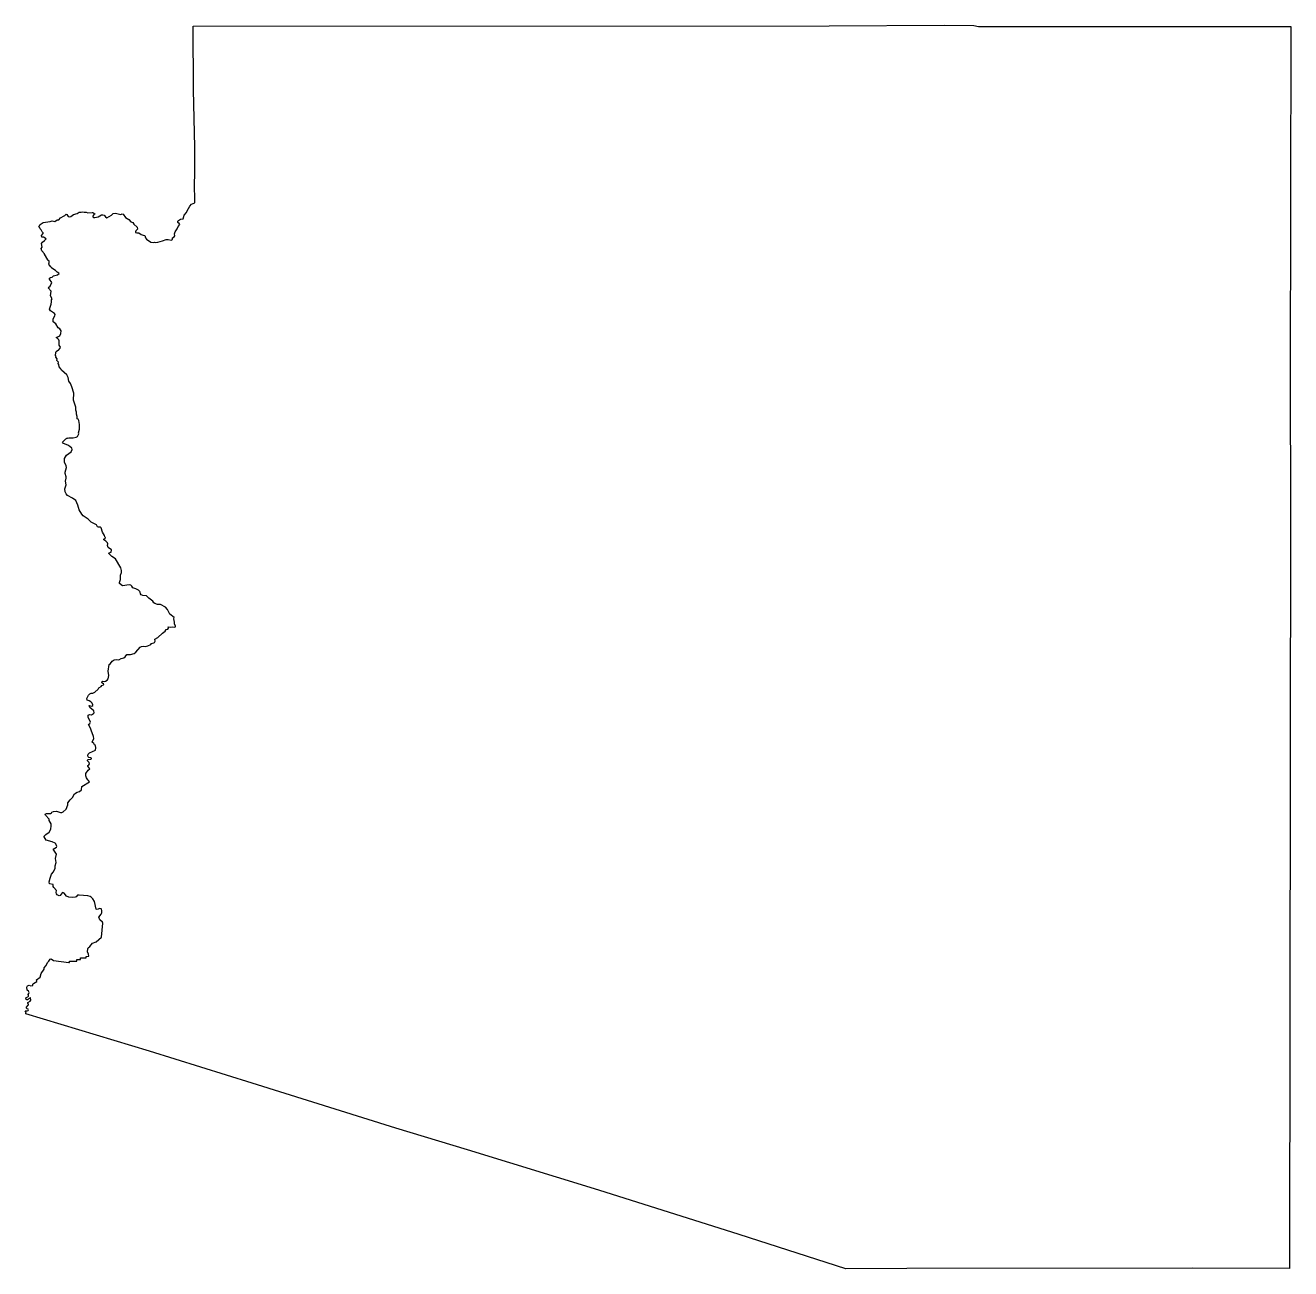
# Model space of a CAD drawing. Header units: inches. Extents: x -114.82 to -109.05, y 31.33 to 37.
import ezdxf

# ---------------------------------------------------------------- set-up
doc = ezdxf.new("R2010")
doc.units = ezdxf.units.IN
doc.header["$MEASUREMENT"] = 0

msp = doc.modelspace()

# ---------------------------------------------------------------- linework, layer by layer
msp.add_lwpolyline([(-114.5165, 33.0276), (-114.5201, 33.03), (-114.5311, 33.0324), (-114.5717, 33.0366), (-114.5783, 33.0354), (-114.5848, 33.0282), (-114.5898, 33.0262), (-114.601, 33.0254), (-114.6188, 33.0272), (-114.6283, 33.0311), (-114.6396, 33.0453), (-114.646, 33.0489), (-114.649, 33.0468), (-114.6578, 33.0338), (-114.6623, 33.0327), (-114.6708, 33.038), (-114.6737, 33.0419), (-114.6751, 33.0475), (-114.6743, 33.0572), (-114.687, 33.071), (-114.6891, 33.0761), (-114.689, 33.084), (-114.7065, 33.0882), (-114.7079, 33.0974), (-114.7037, 33.1138), (-114.6969, 33.1311), (-114.6874, 33.142), (-114.6799, 33.1591), (-114.6809, 33.1691), (-114.6754, 33.1855), (-114.6787, 33.2034), (-114.6736, 33.2231), (-114.6895, 33.2464), (-114.6745, 33.2556), (-114.6721, 33.2585), (-114.677, 33.2702), (-114.6805, 33.2736), (-114.6944, 33.2798), (-114.7217, 33.287), (-114.7312, 33.3024), (-114.7299, 33.3057), (-114.7236, 33.3121), (-114.7079, 33.3233), (-114.7009, 33.337), (-114.698, 33.3524), (-114.6991, 33.3611), (-114.7073, 33.3766), (-114.7073, 33.3825), (-114.7242, 33.4004), (-114.7253, 33.405), (-114.7201, 33.4079), (-114.7018, 33.4084), (-114.6977, 33.4109), (-114.6957, 33.4151), (-114.6879, 33.4179), (-114.6737, 33.4192), (-114.6567, 33.4128), (-114.6495, 33.4136), (-114.6433, 33.4167), (-114.6296, 33.4281), (-114.6223, 33.4476), (-114.6229, 33.4566), (-114.6125, 33.4708), (-114.6017, 33.4814), (-114.5924, 33.4987), (-114.5805, 33.5065), (-114.5695, 33.5092), (-114.561, 33.5167), (-114.5589, 33.5318), (-114.5242, 33.5531), (-114.5282, 33.5593), (-114.5316, 33.5617), (-114.5368, 33.571), (-114.5403, 33.5806), (-114.5406, 33.5914), (-114.5292, 33.6067), (-114.5218, 33.6125), (-114.5312, 33.6239), (-114.531, 33.6282), (-114.5264, 33.6303), (-114.5238, 33.6347), (-114.5254, 33.6407), (-114.5332, 33.6484), (-114.5332, 33.6517), (-114.5306, 33.6545), (-114.5183, 33.6559), (-114.5146, 33.658), (-114.5141, 33.6602), (-114.5171, 33.6629), (-114.5264, 33.6639), (-114.5303, 33.6668), (-114.5321, 33.6697), (-114.5315, 33.6751), (-114.5303, 33.6792), (-114.524, 33.6859), (-114.4965, 33.6969), (-114.4942, 33.7079), (-114.4966, 33.7192), (-114.5008, 33.7222), (-114.5042, 33.7281), (-114.5123, 33.7342), (-114.5045, 33.751), (-114.5049, 33.7605), (-114.5167, 33.7883), (-114.5189, 33.7973), (-114.528, 33.815), (-114.5227, 33.819), (-114.52, 33.8254), (-114.5296, 33.8481), (-114.5299, 33.8576), (-114.5243, 33.8601), (-114.5147, 33.8586), (-114.5056, 33.8643), (-114.503, 33.868), (-114.5043, 33.8769), (-114.5228, 33.8926), (-114.5259, 33.901), (-114.5137, 33.898), (-114.5087, 33.9006), (-114.5079, 33.9038), (-114.5115, 33.9111), (-114.5184, 33.9175), (-114.5254, 33.9223), (-114.535, 33.9257), (-114.5357, 33.9336), (-114.5287, 33.9478), (-114.5227, 33.955), (-114.5159, 33.9581), (-114.5087, 33.9575), (-114.4999, 33.9618), (-114.4848, 33.9755), (-114.4815, 33.9813), (-114.4711, 33.988), (-114.4679, 33.9929), (-114.4593, 33.9947), (-114.458, 33.9972), (-114.4592, 34), (-114.4673, 34.0052), (-114.4659, 34.011), (-114.4633, 34.0123), (-114.4548, 34.011), (-114.4502, 34.0126), (-114.4438, 34.0162), (-114.4383, 34.0226), (-114.4349, 34.0378), (-114.4393, 34.0579), (-114.4342, 34.0874), (-114.428, 34.0928), (-114.4205, 34.1035), (-114.4117, 34.11), (-114.4013, 34.1116), (-114.3906, 34.1101), (-114.3792, 34.116), (-114.3665, 34.1186), (-114.3604, 34.1236), (-114.353, 34.1331), (-114.3481, 34.1345), (-114.3361, 34.134), (-114.3208, 34.1386), (-114.3122, 34.1448), (-114.2928, 34.1667), (-114.2873, 34.1705), (-114.2753, 34.1721), (-114.2685, 34.1702), (-114.257, 34.1728), (-114.2444, 34.1794), (-114.2407, 34.1832), (-114.2297, 34.1869), (-114.227, 34.1889), (-114.2249, 34.1939), (-114.2252, 34.2036), (-114.2118, 34.2115), (-114.1909, 34.2309), (-114.1781, 34.24), (-114.1746, 34.2473), (-114.1661, 34.25), (-114.1639, 34.2533), (-114.1646, 34.2597), (-114.1533, 34.2583), (-114.1448, 34.2596), (-114.1355, 34.2579), (-114.1315, 34.2604), (-114.1312, 34.2627), (-114.1367, 34.2744), (-114.1361, 34.2808), (-114.1395, 34.2958), (-114.1383, 34.3032), (-114.1572, 34.3179), (-114.1688, 34.3395), (-114.1769, 34.3493), (-114.1995, 34.3614), (-114.2138, 34.3625), (-114.2261, 34.3659), (-114.2297, 34.3689), (-114.2343, 34.3767), (-114.2527, 34.3901), (-114.2643, 34.4013), (-114.2801, 34.4031), (-114.2887, 34.4066), (-114.2918, 34.4111), (-114.2922, 34.4176), (-114.2948, 34.4214), (-114.301, 34.4268), (-114.3123, 34.4327), (-114.3261, 34.4373), (-114.3307, 34.4453), (-114.3354, 34.45), (-114.3426, 34.4514), (-114.3737, 34.4469), (-114.3867, 34.4579), (-114.3872, 34.462), (-114.3817, 34.476), (-114.3824, 34.4958), (-114.3781, 34.5073), (-114.3782, 34.5165), (-114.3808, 34.5297), (-114.4052, 34.5696), (-114.4224, 34.5807), (-114.4368, 34.5961), (-114.4253, 34.6008), (-114.4242, 34.6105), (-114.4387, 34.6215), (-114.4414, 34.6302), (-114.4403, 34.6382), (-114.4415, 34.6425), (-114.4495, 34.6514), (-114.458, 34.6571), (-114.4577, 34.6593), (-114.4518, 34.6639), (-114.4505, 34.6668), (-114.4543, 34.6712), (-114.4555, 34.6773), (-114.4652, 34.6912), (-114.4705, 34.7114), (-114.4737, 34.714), (-114.4828, 34.7145), (-114.4875, 34.7166), (-114.492, 34.7257), (-114.5166, 34.7367), (-114.5296, 34.7508), (-114.5527, 34.7669), (-114.5587, 34.7739), (-114.571, 34.7943), (-114.5765, 34.8153), (-114.5868, 34.8357), (-114.6007, 34.8474), (-114.6239, 34.8597), (-114.6307, 34.8664), (-114.6352, 34.875), (-114.6367, 34.8891), (-114.6309, 34.9073), (-114.6333, 34.9246), (-114.6298, 34.9387), (-114.6298, 34.9448), (-114.635, 34.9589), (-114.6352, 34.9651), (-114.6291, 34.9861), (-114.6302, 34.9946), (-114.6371, 35.0104), (-114.6375, 35.0271), (-114.629, 35.0425), (-114.6067, 35.0589), (-114.6029, 35.0686), (-114.6047, 35.0748), (-114.6131, 35.0831), (-114.6225, 35.0887), (-114.6428, 35.0965), (-114.6468, 35.1019), (-114.6444, 35.1059), (-114.6323, 35.1171), (-114.6238, 35.1206), (-114.629, 35.1194), (-114.625, 35.1207), (-114.6187, 35.1217), (-114.5978, 35.1217), (-114.5849, 35.1252), (-114.5783, 35.1288), (-114.5726, 35.1396), (-114.5739, 35.1454), (-114.5695, 35.1623), (-114.5693, 35.1834), (-114.5721, 35.2008), (-114.575, 35.2067), (-114.5795, 35.2089), (-114.5803, 35.2201), (-114.5835, 35.2303), (-114.5828, 35.2387), (-114.5861, 35.2489), (-114.5866, 35.2624), (-114.5967, 35.2946), (-114.5956, 35.3265), (-114.6046, 35.3552), (-114.6112, 35.3701), (-114.6177, 35.3801), (-114.6209, 35.3969), (-114.6268, 35.4096), (-114.6521, 35.4301), (-114.6543, 35.4369), (-114.6629, 35.4464), (-114.6642, 35.4558), (-114.6672, 35.4604), (-114.6657, 35.4669), (-114.6732, 35.4748), (-114.6719, 35.4821), (-114.6768, 35.4898), (-114.6763, 35.4931), (-114.6786, 35.4976), (-114.6775, 35.5109), (-114.6757, 35.5156), (-114.6695, 35.5208), (-114.6646, 35.5215), (-114.6578, 35.5307), (-114.6568, 35.535), (-114.6615, 35.5441), (-114.6628, 35.5643), (-114.6644, 35.5684), (-114.6684, 35.5743), (-114.6757, 35.58), (-114.6592, 35.5875), (-114.6539, 35.5985), (-114.6535, 35.6097), (-114.6595, 35.6196), (-114.6667, 35.6231), (-114.6776, 35.6418), (-114.6895, 35.6514), (-114.6902, 35.6652), (-114.6823, 35.6778), (-114.6806, 35.684), (-114.6827, 35.6886), (-114.7014, 35.7011), (-114.7056, 35.7083), (-114.6979, 35.7317), (-114.6964, 35.7427), (-114.6977, 35.751), (-114.6943, 35.7566), (-114.701, 35.7697), (-114.6993, 35.7905), (-114.712, 35.8055), (-114.7093, 35.81), (-114.7037, 35.8146), (-114.6953, 35.8311), (-114.7063, 35.8462), (-114.7059, 35.8505), (-114.7019, 35.8532), (-114.6944, 35.8545), (-114.6915, 35.8587), (-114.6878, 35.8607), (-114.6697, 35.865), (-114.6616, 35.8712), (-114.6632, 35.8737), (-114.672, 35.878), (-114.679, 35.8855), (-114.6961, 35.8965), (-114.6949, 35.8976), (-114.7003, 35.9018), (-114.7057, 35.9093), (-114.7081, 35.9099), (-114.7092, 35.9168), (-114.7074, 35.9181), (-114.7076, 35.928), (-114.7134, 35.9319), (-114.7133, 35.9338), (-114.7298, 35.9599), (-114.7287, 35.9618), (-114.7405, 35.9755), (-114.7436, 35.9858), (-114.7393, 35.9918), (-114.743, 36.0084), (-114.7386, 36.0152), (-114.7289, 36.0214), (-114.7221, 36.029), (-114.7334, 36.0379), (-114.7413, 36.038), (-114.7425, 36.0457), (-114.7357, 36.0534), (-114.7353, 36.0566), (-114.7401, 36.0624), (-114.7435, 36.071), (-114.7489, 36.075), (-114.7506, 36.0803), (-114.7547, 36.0851), (-114.7489, 36.0952), (-114.7349, 36.1044), (-114.7037, 36.1083), (-114.6937, 36.1125), (-114.6818, 36.1092), (-114.6719, 36.116), (-114.6643, 36.1163), (-114.6555, 36.1262), (-114.6401, 36.1351), (-114.6358, 36.1362), (-114.6305, 36.1422), (-114.6271, 36.1408), (-114.6206, 36.1318), (-114.6155, 36.1297), (-114.6093, 36.1322), (-114.5965, 36.1415), (-114.5807, 36.146), (-114.5711, 36.1511), (-114.5612, 36.1509), (-114.5562, 36.1525), (-114.5487, 36.1507), (-114.5392, 36.1518), (-114.5311, 36.1476), (-114.5112, 36.1506), (-114.5081, 36.1497), (-114.5002, 36.1432), (-114.5003, 36.1407), (-114.5051, 36.1381), (-114.5092, 36.1332), (-114.5085, 36.1299), (-114.5047, 36.1272), (-114.4988, 36.1266), (-114.4838, 36.1297), (-114.4687, 36.1389), (-114.4626, 36.1396), (-114.4565, 36.138), (-114.4513, 36.1298), (-114.445, 36.1253), (-114.4231, 36.1374), (-114.4153, 36.1451), (-114.4056, 36.147), (-114.3815, 36.1413), (-114.3753, 36.1436), (-114.3702, 36.1426), (-114.359, 36.1278), (-114.3451, 36.1186), (-114.3346, 36.1068), (-114.3258, 36.1039), (-114.3209, 36.0965), (-114.3069, 36.0825), (-114.3044, 36.074), (-114.3124, 36.0661), (-114.3143, 36.062), (-114.3136, 36.059), (-114.3086, 36.057), (-114.2986, 36.0573), (-114.288, 36.0491), (-114.2796, 36.0461), (-114.2709, 36.0455), (-114.2686, 36.035), (-114.2644, 36.0279), (-114.2439, 36.0153), (-114.2334, 36.0128), (-114.228, 36.0147), (-114.2248, 36.0137), (-114.2119, 36.0148), (-114.1912, 36.02), (-114.1747, 36.0267), (-114.1644, 36.0269), (-114.1514, 36.0231), (-114.1459, 36.0272), (-114.1447, 36.0343), (-114.1371, 36.0385), (-114.1348, 36.0439), (-114.1362, 36.0532), (-114.1334, 36.0617), (-114.124, 36.0756), (-114.1196, 36.0858), (-114.112, 36.0949), (-114.1152, 36.0999), (-114.121, 36.1039), (-114.1209, 36.1108), (-114.1185, 36.1139), (-114.1084, 36.1192), (-114.097, 36.1208), (-114.0917, 36.1373), (-114.0812, 36.1502), (-114.0788, 36.1574), (-114.0668, 36.1791), (-114.0587, 36.1878), (-114.0439, 36.1934), (-114.0456, 36.2888), (-114.0441, 36.3176), (-114.0428, 36.4482), (-114.0499, 36.7095), (-114.0506, 37.0002), (-111.1506, 37.0009), (-110.6257, 37.0037), (-110.4903, 37.0036), (-110.4697, 36.9977), (-109.0452, 36.999), (-109.047, 35.3934), (-109.0454, 34.7854), (-109.05, 31.3325), (-109.4945, 31.3341), (-110.7955, 31.3336), (-111.0748, 31.3322), (-111.5602, 31.4881), (-112.2007, 31.69), (-112.8002, 31.8751), (-113.126, 31.9728), (-113.7817, 32.179), (-114.2508, 32.3239), (-114.8136, 32.4943), (-114.814, 32.4972), (-114.8123, 32.5001), (-114.8166, 32.5077), (-114.8143, 32.509), (-114.8077, 32.5087), (-114.8041, 32.5104), (-114.8022, 32.5132), (-114.8037, 32.5164), (-114.8097, 32.5176), (-114.8105, 32.5218), (-114.8133, 32.5242), (-114.8022, 32.5364), (-114.802, 32.5395), (-114.8048, 32.5417), (-114.8058, 32.5464), (-114.7938, 32.5523), (-114.7916, 32.557), (-114.7932, 32.5695), (-114.7977, 32.5644), (-114.8068, 32.5589), (-114.8103, 32.5586), (-114.814, 32.5622), (-114.813, 32.5687), (-114.8044, 32.5729), (-114.8019, 32.576), (-114.8015, 32.5783), (-114.804, 32.5827), (-114.8004, 32.5881), (-114.7997, 32.5922), (-114.8015, 32.5986), (-114.808, 32.6032), (-114.8096, 32.6162), (-114.8087, 32.6192), (-114.8068, 32.6217), (-114.7993, 32.6251), (-114.7912, 32.6218), (-114.7826, 32.6243), (-114.7822, 32.6302), (-114.7792, 32.6336), (-114.7644, 32.6427), (-114.7633, 32.6446), (-114.7649, 32.6494), (-114.7495, 32.6618), (-114.7443, 32.6789), (-114.7305, 32.6988), (-114.7301, 32.7043), (-114.7224, 32.7136), (-114.7145, 32.7304), (-114.7091, 32.7355), (-114.7029, 32.7448), (-114.6992, 32.7451), (-114.6882, 32.7375), (-114.6174, 32.7283), (-114.6157, 32.7285), (-114.6151, 32.7345), (-114.5818, 32.7349), (-114.5817, 32.7423), (-114.5645, 32.7423), (-114.5644, 32.7496), (-114.5392, 32.7498), (-114.5391, 32.7569), (-114.5269, 32.7571), (-114.5284, 32.7673), (-114.5324, 32.7769), (-114.5317, 32.7912), (-114.5296, 32.7955), (-114.522, 32.8017), (-114.5103, 32.8165), (-114.4941, 32.8233), (-114.469, 32.8452), (-114.4629, 32.9079), (-114.4644, 32.9131), (-114.4766, 32.9236), (-114.4809, 32.9363), (-114.4708, 32.9494), (-114.4681, 32.9553), (-114.4673, 32.9641), (-114.4686, 32.9716), (-114.4705, 32.9739), (-114.4765, 32.9752), (-114.4886, 32.9699), (-114.4929, 32.9718), (-114.5012, 33.0076), (-114.508, 33.0197), (-114.5165, 33.0276)])

doc.saveas('drawing.dxf')
